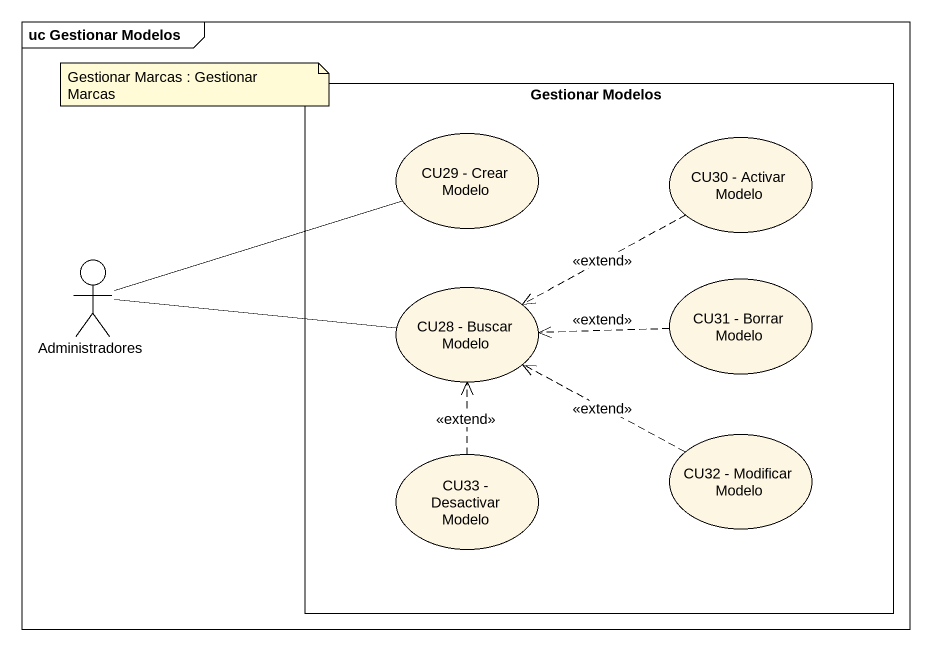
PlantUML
@startuml
mainframe uc Gestionar Modelos
rectangle "Gestionar Modelos" as Gestionar_Modelos {
  usecase "CU29 - Crear Modelo" as CU29_Crear_Modelo
  usecase "CU30 - Activar Modelo" as CU30_Activar_Modelo
  usecase "CU28 - Buscar Modelo" as CU28_Buscar_Modelo
  usecase "CU31 - Borrar Modelo" as CU31_Borrar_Modelo
  usecase "CU33 - Desactivar Modelo" as CU33_Desactivar_Modelo
  usecase "CU32 - Modificar Modelo" as CU32_Modificar_Modelo
}
actor Administradores
CU29_Crear_Modelo -left- Administradores
CU30_Activar_Modelo .left.> CU28_Buscar_Modelo : <<extend>>
Administradores -right- CU28_Buscar_Modelo
CU31_Borrar_Modelo .left.> CU28_Buscar_Modelo : <<extend>>
CU33_Desactivar_Modelo .up.> CU28_Buscar_Modelo : <<extend>>
CU32_Modificar_Modelo .left.> CU28_Buscar_Modelo : <<extend>>
note as N1
  Gestionar Marcas : Gestionar Marcas
end note
@enduml
